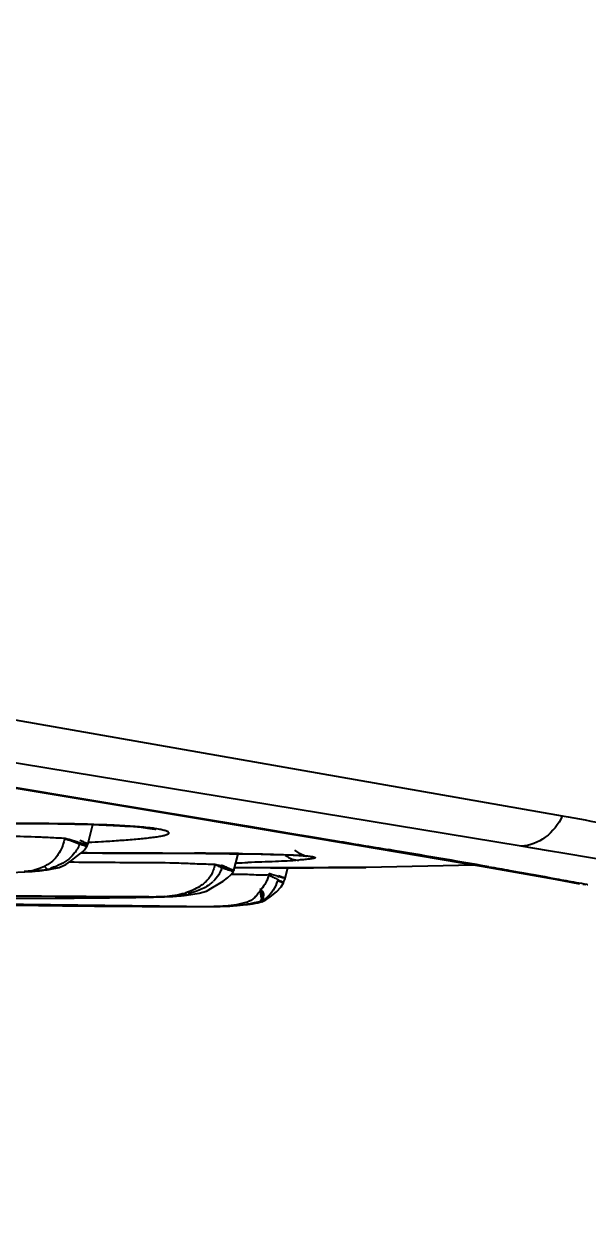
# Model space of a CAD drawing. Header units: millimetres. Extents: x 601 to 1195, y -13 to 407.
# Drawn here: x 850.63 to 855.12, y 293.9 to 303.48 of the extents above; entities that cross this region are included whole.
import ezdxf

# ---------------------------------------------------------------- set-up
doc = ezdxf.new("R2010")
doc.units = ezdxf.units.MM
doc.header["$LTSCALE"] = 0.1
doc.linetypes.add('CENTERX2', pattern=[101.6, 63.5, -12.7, 12.7, -12.7])
doc.layers.add('CENTER', color=1, linetype='CENTERX2')
doc.layers.add('DIM', color=3, linetype='Continuous')
doc.styles.get("Standard").update_dxf_attribs({"font": 'arial.ttf'})
doc.dimstyles.new('ISO-25', dxfattribs={"dimtxt": 2.5, "dimasz": 2.5, "dimexe": 1.25, "dimexo": 0.625, "dimtad": 1, "dimlfac": 1.666667, "dimtxsty": 'Standard', "dimcen": 2.5, "dimadec": 0, "dimazin": 0, "dimtfac": 1, "dimtmove": 0, "dimatfit": 3, "dimfxl": 0, "dimarcsym": 0})

# ---------------------------------------------------------------- blocks, each defined once
blk = doc.blocks.new('*D4')
at = {"layer": 'Defpoints', "color": 0}
for p in [(824.1651, 295.6455), (836.7548, 295.6455), (888.9578, 151.3703)]:
    blk.add_point(p, dxfattribs=at)
at = {"layer": 'DIM', "color": 0, "lineweight": -2}
for p, q in [((836.1298, 295.6455), (822.9151, 295.6455)), ((824.1651, 153.8703), (824.1651, 293.1455)), ((888.3328, 151.3703), (822.9151, 151.3703))]:
    blk.add_line(p, q, dxfattribs=at)
at = {"layer": 'DIM', "color": 0}
for points in [[(823.7484, 293.1455), (824.5818, 293.1455), (824.1651, 295.6455)], [(823.7484, 153.8703), (824.5818, 153.8703), (824.1651, 151.3703)]]:
    blk.add_solid(points, dxfattribs=at)
at = {"layer": 'DIM', "color": 0, "insert": (822.0377, 223.5079), "char_height": 2.5, "attachment_point": 5, "rotation": 90}
blk.add_mtext('240,46', dxfattribs=at)
blk = doc.blocks.new('*D5')
at = {"layer": 'Defpoints', "color": 0}
for p in [(838.0107, 303.1502), (836.2548, 292.657), (983.3242, 282.0503), (883.1603, 269.0496), (983.3242, 148.4962)]:
    blk.add_point(p, dxfattribs=at)
at = {"layer": 'DIM', "color": 0, "lineweight": -2}
blk.add_line((836.1516, 292.0406), (833.2544, 274.7278), dxfattribs=at)
blk.add_arc((983.3242, 1171.5096), 908.0016, 260.6577525, 269.8422475, dxfattribs=at)
at = {"layer": 'DIM', "color": 0}
for points in [[(835.8588, 275.1404), (835.9952, 275.9625), (833.4607, 275.9607)], [(980.8248, 263.9281), (980.8237, 263.0948), (983.3242, 263.508)]]:
    blk.add_solid(points, dxfattribs=at)
at = {"layer": 'DIM', "color": 0, "insert": (908.2917, 268.5214), "char_height": 2.5, "attachment_point": 5, "rotation": 355.25}
blk.add_mtext('10°', dxfattribs=at)
blk = doc.blocks.new('*D6')
at = {"layer": 'Defpoints', "color": 0}
for p in [(836.7548, 295.6455), (836.7548, 240.8604), (985.0157, 151.3703)]:
    blk.add_point(p, dxfattribs=at)
at = {"layer": 'DIM', "color": 0, "lineweight": -2}
for p, q in [((836.7548, 295.0205), (836.7548, 239.6104)), ((985.0157, 151.9953), (985.0157, 242.1104)), ((982.5157, 240.8604), (839.2548, 240.8604))]:
    blk.add_line(p, q, dxfattribs=at)
at = {"layer": 'DIM', "color": 0}
for points in [[(839.2548, 241.2771), (839.2548, 240.4438), (836.7548, 240.8604)], [(982.5157, 241.2771), (982.5157, 240.4438), (985.0157, 240.8604)]]:
    blk.add_solid(points, dxfattribs=at)
at = {"layer": 'DIM', "color": 0, "insert": (910.8853, 242.9878), "char_height": 2.5, "attachment_point": 5}
blk.add_mtext('247,1', dxfattribs=at)
blk = doc.blocks.new('*D7')
at = {"layer": 'Defpoints', "color": 0}
for p in [(1049.7114, 364.4281), (818.8103, 303.1346), (1049.7114, 217.4557)]:
    blk.add_point(p, dxfattribs=at)
at = {"layer": 'DIM', "color": 0, "lineweight": -2}
for p, q in [((818.8103, 303.7596), (818.8103, 365.6781)), ((1049.7114, 218.0807), (1049.7114, 365.6781)), ((821.3103, 364.4281), (1047.2114, 364.4281))]:
    blk.add_line(p, q, dxfattribs=at)
at = {"layer": 'DIM', "color": 0}
for points in [[(821.3103, 364.8448), (821.3103, 364.0115), (818.8103, 364.4281)], [(1047.2114, 364.8448), (1047.2114, 364.0115), (1049.7114, 364.4281)]]:
    blk.add_solid(points, dxfattribs=at)
at = {"layer": 'DIM', "color": 0, "insert": (934.2608, 366.5555), "char_height": 2.5, "attachment_point": 5}
blk.add_mtext('384,84', dxfattribs=at)

msp = doc.modelspace()

# ---------------------------------------------------------------- linework, layer by layer
for p, q in [((837.7039, 300.1953), (854.9157, 297.1776)), ((854.588, 296.9358), (844.1383, 298.6581)), ((849.4331, 297.5868), (851.8912, 297.1781)), ((849.87, 297.5208), (851.235, 297.2934)), ((851.235, 297.2934), (852.4035, 297.0984)), ((851.8912, 297.1781), (853.285, 296.9453)), ((851.1384, 296.9506), (851.1793, 297.1086)), ((851.1701, 297.1089), (851.3412, 297.1024)), ((851.3412, 297.1024), (851.3547, 297.1018)), ((851.3413, 297.1024), (851.3496, 297.103)), ((851.3496, 297.103), (851.3416, 297.1034)), ((851.3547, 297.1018), (851.4336, 297.0973)), ((852.4035, 297.0984), (852.7003, 297.0488)), ((852.7003, 297.0488), (852.8098, 297.0305)), ((852.8098, 297.0305), (852.9109, 297.0137)), ((851.0956, 296.9743), (851.0761, 296.983)), ((851.1111, 296.9087), (851.1328, 296.9388)), ((851.1383, 296.9678), (851.1438, 296.9681)), ((852.9109, 297.0137), (853.0993, 296.9822)), ((853.285, 296.9453), (854.2715, 296.7774)), ((854.8048, 296.9), (854.5884, 296.9358)), ((851.0851, 296.8832), (851.2567, 296.8819)), ((851.1324, 296.8828), (851.0851, 296.8831)), ((851.2567, 296.8819), (852.0788, 296.8782)), ((851.9852, 296.8787), (851.9864, 296.879)), ((852.0788, 296.8782), (852.2657, 296.8768)), ((852.3016, 296.7438), (852.3359, 296.8761)), ((854.9353, 296.8784), (854.8048, 296.9)), ((855.3811, 296.8046), (854.9353, 296.8784)), ((850.4099, 296.7216), (850.6921, 296.7366)), ((850.692, 296.7366), (850.6313, 296.7348)), ((850.8275, 296.752), (850.9097, 296.7682)), ((850.829, 296.7524), (850.8301, 296.7525)), ((850.8301, 296.7525), (850.8461, 296.7627)), ((850.9097, 296.7682), (850.9639, 296.791)), ((852.1789, 296.7833), (852.1502, 296.7915)), ((852.1502, 296.7915), (852.178, 296.7797)), ((852.1781, 296.7798), (852.1951, 296.7725)), ((852.1837, 296.7828), (852.1797, 296.7858)), ((852.1829, 296.7838), (852.1805, 296.7837)), ((852.1954, 296.771), (852.2021, 296.7665)), ((852.2052, 296.7843), (852.2019, 296.7842)), ((852.2305, 296.7662), (852.2069, 296.7746)), ((852.3077, 296.7669), (852.337, 296.7669)), ((852.5974, 296.7647), (852.5985, 296.7648)), ((852.8383, 296.7655), (852.5985, 296.7648)), ((852.7106, 296.682), (852.7321, 296.7651)), ((852.7348, 296.7651), (852.8493, 296.7655)), ((852.8911, 296.7657), (852.8383, 296.7655)), ((852.8493, 296.7655), (852.9355, 296.7659)), ((853.0558, 296.7665), (852.8911, 296.7657)), ((852.9355, 296.7659), (852.9881, 296.7661)), ((852.9881, 296.7661), (853.0898, 296.7666)), ((853.1937, 296.7672), (853.0558, 296.7665)), ((853.0898, 296.7666), (853.1039, 296.7667)), ((853.3538, 296.7678), (853.3515, 296.7678)), ((853.3534, 296.7698), (854.2108, 296.7877)), ((854.2715, 296.7774), (854.8582, 296.6734)), ((850.6351, 296.7351), (850.6313, 296.7348)), ((850.6433, 296.7354), (850.6351, 296.7351)), ((852.2155, 296.6593), (852.2503, 296.6843)), ((852.2503, 296.6843), (852.28, 296.712)), ((852.28, 296.712), (852.2976, 296.7354)), ((852.3029, 296.7115), (852.2989, 296.7115)), ((852.6911, 296.689), (852.6577, 296.7004)), ((852.679, 296.6128), (852.696, 296.6448)), ((852.705, 296.6663), (852.7075, 296.6724)), ((854.8582, 296.6734), (855.0524, 296.6377)), ((851.9236, 296.5479), (852.0259, 296.5619)), ((851.9236, 296.5479), (851.9239, 296.5479)), ((852.4887, 296.5532), (852.4802, 296.543)), ((852.5125, 296.5962), (852.507, 296.5923)), ((852.5187, 296.587), (852.507, 296.5923)), ((852.5241, 296.5824), (852.5151, 296.5879)), ((852.5295, 296.5567), (852.5295, 296.5427)), ((852.5329, 296.5421), (852.5338, 296.5493)), ((852.5338, 296.5493), (852.5337, 296.5605)), ((852.5375, 296.5376), (852.5386, 296.5462)), ((852.5895, 296.5337), (852.6399, 296.5725)), ((852.6399, 296.5725), (852.679, 296.6128)), ((855.0794, 296.6337), (855.1041, 296.6322)), ((855.1186, 296.6322), (855.1197, 296.6322)), ((849.7162, 296.4854), (852.1423, 296.4573)), ((851.4714, 296.5287), (851.7001, 296.5328)), ((851.6997, 296.5328), (851.6605, 296.5324)), ((851.6998, 296.5328), (851.7189, 296.5333)), ((851.7189, 296.5333), (851.7336, 296.5337)), ((851.7336, 296.5337), (851.7489, 296.5342)), ((851.7489, 296.5342), (851.773, 296.5353)), ((851.773, 296.5353), (851.7984, 296.5367)), ((851.7984, 296.5367), (851.8161, 296.5378)), ((851.8161, 296.5378), (851.8435, 296.5397)), ((851.8435, 296.5397), (851.8625, 296.5412)), ((852.1423, 296.4573), (852.1456, 296.4573)), ((852.5121, 296.4958), (852.5126, 296.4949)), ((852.5143, 296.4952), (852.5129, 296.4948)), ((852.5129, 296.4948), (852.5155, 296.4944)), ((852.5188, 296.4978), (852.5143, 296.4952)), ((852.5165, 296.4951), (852.5189, 296.4977)), ((852.5191, 296.5006), (852.5225, 296.5078)), ((852.5202, 296.502), (852.5198, 296.5018)), ((852.5209, 296.4947), (852.5263, 296.4953)), ((852.5225, 296.5078), (852.5263, 296.5177)), ((852.5255, 296.5215), (852.5232, 296.5138)), ((852.5275, 296.4963), (852.5273, 296.4957)), ((852.5294, 296.4965), (852.5546, 296.5106)), ((852.5301, 296.4987), (852.5308, 296.5006)), ((852.5546, 296.5106), (852.5895, 296.5337))]:
    msp.add_line(p, q)
for points in [[(850.3044, 297.1175), (850.6116, 297.1166), (850.9001, 297.1142), (851.1701, 297.1089)], [(851.4336, 297.0973), (851.5034, 297.0923), (851.5633, 297.0869), (851.6125, 297.0815), (851.6501, 297.0762), (851.6741, 297.0719), (851.6799, 297.0707)], [(851.1328, 296.9388), (851.136, 296.9447), (851.1384, 296.9506)], [(850.9639, 296.791), (851.01, 296.8233), (851.0492, 296.8535)], [(851.0492, 296.8535), (851.0828, 296.8809), (851.1111, 296.9087)], [(852.2657, 296.8768), (852.3542, 296.8759), (852.4387, 296.8748), (852.5185, 296.8733), (852.593, 296.8716), (852.6612, 296.8695), (852.7219, 296.8672)], [(852.7219, 296.8672), (852.7745, 296.8646), (852.8182, 296.8619), (852.852, 296.8592), (852.8739, 296.8569), (852.8781, 296.8564)], [(852.8781, 296.8564), (852.8799, 296.8561), (852.864, 296.8603), (852.8287, 296.8754), (852.7855, 296.9054)], [(850.6919, 296.7366), (850.6972, 296.7369), (850.7076, 296.7376), (850.7185, 296.7384), (850.7299, 296.7394)], [(850.7299, 296.7394), (850.7414, 296.7405), (850.753, 296.7418), (850.7761, 296.7444)], [(850.7761, 296.7444), (850.7883, 296.7458), (850.801, 296.7475), (850.8141, 296.7496), (850.8275, 296.752)], [(852.177, 296.7772), (852.1828, 296.7767), (852.1891, 296.7743), (852.1954, 296.771)], [(852.208, 296.7777), (852.2011, 296.7781), (852.1948, 296.7792), (852.1889, 296.7808), (852.1837, 296.7828)], [(852.2976, 296.7354), (852.2986, 296.7371), (852.3016, 296.7436)], [(852.5974, 296.7647), (852.7302, 296.7651), (853.3507, 296.7677)], [(852.0259, 296.5619), (852.0826, 296.5792), (852.1319, 296.6069), (852.1763, 296.6344), (852.2155, 296.6593)], [(852.6961, 296.6448), (852.6977, 296.649), (852.7001, 296.6547), (852.7025, 296.6604), (852.705, 296.6663)], [(852.7075, 296.6724), (852.7098, 296.6791), (852.7106, 296.6819)], [(851.8625, 296.5412), (851.8722, 296.542), (851.882, 296.5429), (851.8919, 296.5439), (851.9018, 296.545), (851.9119, 296.5463), (851.922, 296.5476), (851.9239, 296.5479)], [(852.5125, 296.5962), (852.5121, 296.5756), (852.513, 296.5553), (852.5154, 296.5399), (852.5182, 296.5279), (852.5209, 296.5184), (852.5235, 296.5103)], [(852.5133, 296.5885), (852.5249, 296.5733), (852.5295, 296.5567)], [(852.5369, 296.5661), (852.5312, 296.577), (852.5187, 296.587)], [(852.5337, 296.5605), (852.533, 296.5694), (852.5298, 296.5761), (852.5241, 296.5824)], [(852.5321, 296.5474), (852.5307, 296.542), (852.5289, 296.5363)], [(852.5337, 296.5607), (852.5336, 296.5571), (852.5331, 296.5525), (852.5321, 296.5474)], [(852.5386, 296.5462), (852.5387, 296.5557), (852.5369, 296.5661)], [(849.4042, 296.5341), (849.7611, 296.5286), (850.0935, 296.5251), (850.4045, 296.5232), (850.6962, 296.5228), (850.9705, 296.5237), (851.2286, 296.5257), (851.4714, 296.5287)], [(852.1456, 296.4573), (852.1728, 296.4575), (852.1935, 296.4579)], [(852.1935, 296.4579), (852.2219, 296.4585), (852.2353, 296.4589), (852.2509, 296.4595), (852.27, 296.4604), (852.2945, 296.4618), (852.3285, 296.4643), (852.3755, 296.4689), (852.4085, 296.4731), (852.4315, 296.4764), (852.4488, 296.479), (852.4628, 296.4812), (852.4744, 296.4832), (852.4844, 296.4852), (852.4932, 296.4871), (852.5009, 296.4891), (852.5077, 296.4911), (852.5132, 296.493), (852.5154, 296.4942), (852.5165, 296.4951)], [(852.5137, 296.5002), (852.5126, 296.4976), (852.5121, 296.4958)], [(852.5216, 296.5172), (852.5193, 296.512), (852.5172, 296.5075), (852.5137, 296.5002)], [(852.5155, 296.4944), (852.5155, 296.4944), (852.5162, 296.4957), (852.5191, 296.5006)], [(852.5176, 296.4981), (852.5195, 296.5016), (852.5216, 296.506), (852.5238, 296.5111)], [(852.5289, 296.5363), (852.5266, 296.53), (852.5241, 296.5233), (852.5216, 296.5172)], [(852.5235, 296.5103), (852.5252, 296.505), (852.5266, 296.5007)], [(852.5251, 296.5146), (852.5264, 296.518), (852.5289, 296.5257), (852.5312, 296.534), (852.5329, 296.5421)], [(852.5295, 296.5427), (852.5277, 296.531), (852.5255, 296.5215)], [(852.5263, 296.4953), (852.5288, 296.4966), (852.5301, 296.4987)], [(852.5265, 296.5003), (852.5271, 296.503), (852.5288, 296.5069), (852.5306, 296.5116), (852.5325, 296.5171), (852.5343, 296.5232), (852.536, 296.53), (852.5375, 296.5376)], [(852.5308, 296.5006), (852.531, 296.5012), (852.5265, 296.5003)], [(852.5266, 296.5007), (852.5273, 296.4979), (852.5275, 296.4963)]]:
    msp.add_lwpolyline(points)
for centre, radius, start, end in [((851.4998, 295.9222), 1.1677, 81.77925, 82.49552), ((850.2696, 313.4563), 16.5113, 273.03523, 273.39727), ((851.8612, 253.0482), 43.8325, 89.37764, 89.83607), ((825.9803, 133.1403), 166.0709, 80.170277, 80.449134), ((850.6655, 297.3819), 0.6451, 280.13764, 284.57343), ((850.6507, 297.0555), 0.3143, 297.1707, 300.43252), ((851.9927, 305.4037), 8.622, 271.26407, 271.38993), ((852.3697, 297.197), 0.459, 247.64074, 248.71581), ((852.0799, 296.4059), 0.3899, 70.9791, 72.71885), ((849.9594, 291.0678), 6.1418, 68.18315, 68.55159), ((851.5469, 326.6264), 29.8321, 271.48302, 271.66431), ((852.3523, 417.0581), 120.2912, 269.992716, 270.117273), ((852.3045, 288.6146), 8.0968, 90.03976, 90.17836), ((851.6647, 297.5333), 1.0001, 274.80497, 279.60132), ((851.6815, 297.429), 0.8944, 279.65857, 284.80055), ((851.7457, 297.1328), 0.5918, 286.11744, 286.89989), ((851.5116, 297.3384), 1.2535, 321.21475, 323.25051), ((852.0032, 386.016), 89.5589, 268.586089, 269.88717), ((851.9865, 379.4334), 82.9762, 269.889726, 270.108061), ((852.2824, 296.7124), 0.2604, 317.41407, 319.43195), ((852.3959, 296.7233), 0.2569, 301.08602, 302.46577), ((852.3952, 296.7245), 0.2582, 302.464, 308.58642), ((852.3964, 296.723), 0.2564, 308.5915, 310.09288)]:
    msp.add_arc(centre, radius, start, end)
for points, knots in [([(851.3416, 297.1034), (851.0675, 297.1161), (850.5202, 297.1182), (849.9732, 297.1184), (849.7005, 297.1186)], [0, 0, 0, 0, 0.501518, 1, 1, 1, 1]), ([(854.9157, 297.1776), (854.886, 297.1115), (854.7963, 296.9941), (854.6565, 296.9401), (854.5884, 296.9358)], [0, 0, 0, 0, 0.514734, 1, 1, 1, 1]), ([(854.9157, 297.1776), (855.0374, 297.156), (855.2659, 297.1156), (855.5858, 297.0587), (855.8595, 297.0097), (856.0578, 296.9735), (856.1922, 296.9489), (856.2746, 296.9339), (856.3446, 296.9213), (856.4022, 296.9112), (856.4471, 296.9036), (856.4767, 296.8984), (856.4939, 296.8958), (856.5022, 296.894), (856.5068, 296.8942), (856.5095, 296.893), (856.5099, 296.8934)], [0, 0, 0, 0, 0.228881, 0.429965, 0.602021, 0.74395, 0.803425, 0.855165, 0.899111, 0.935206, 0.963385, 0.983593, 0.990699, 0.995803, 0.998903, 1, 1, 1, 1]), ([(849.0749, 297.0244), (849.2294, 297.0233), (849.5397, 297.0221), (849.9286, 297.0187), (850.2423, 297.0185), (850.4799, 297.0181), (850.679, 297.0148), (850.8388, 297.0066), (850.919, 297.0026), (850.959, 297.0004)], [0, 0, 0, 0, 0.245866, 0.49403, 0.619189, 0.745234, 0.872306, 0.93619, 1, 1, 1, 1]), ([(851.248, 296.9739), (851.2926, 296.9766), (851.3791, 296.9821), (851.4852, 296.9901), (851.5648, 296.9973), (851.6189, 297.0029), (851.6677, 297.0089), (851.7097, 297.0153), (851.7397, 297.0212), (851.7589, 297.0264), (851.7695, 297.0301), (851.7772, 297.0339), (851.7823, 297.0376), (851.7846, 297.0425), (851.782, 297.0473), (851.7766, 297.051), (851.7686, 297.055), (851.7578, 297.0588), (851.7385, 297.0645), (851.7079, 297.0714), (851.6816, 297.0757), (851.6667, 297.0779)], [0, 0, 0, 0, 0.199946, 0.388336, 0.476029, 0.557844, 0.631923, 0.696066, 0.747991, 0.768625, 0.785353, 0.798081, 0.80708, 0.813412, 0.81991, 0.829371, 0.84265, 0.85979, 0.880614, 0.932697, 1, 1, 1, 1]), ([(851.6523, 297.0799), (851.6072, 297.0858), (851.5063, 297.0946), (851.4052, 297.1005), (851.3496, 297.103)], [0, 0, 0, 0, 0.449641, 1, 1, 1, 1]), ([(850.9547, 296.9987), (850.9518, 296.9867), (850.9458, 296.9632), (850.9327, 296.9176), (850.9145, 296.8871), (850.9012, 296.8684)], [0, 0, 0, 0, 0.260036, 0.514069, 1, 1, 1, 1]), ([(850.9539, 296.9989), (850.9726, 296.9921), (851.0003, 296.9819), (851.037, 296.9687), (851.0634, 296.9593), (851.0881, 296.9508), (851.1071, 296.9446), (851.1196, 296.9409), (851.1264, 296.9391), (851.1302, 296.9385), (851.1326, 296.9384), (851.1328, 296.9388)], [0, 0, 0, 0, 0.315201, 0.46909, 0.618614, 0.759638, 0.883718, 0.933216, 0.969864, 0.991381, 1, 1, 1, 1]), ([(851.0218, 296.9823), (851.0349, 296.9781), (851.0544, 296.9722), (851.0798, 296.9644), (851.0975, 296.9592), (851.113, 296.9547), (851.1262, 296.9513), (851.1329, 296.9502), (851.1382, 296.9497), (851.1384, 296.9506)], [0, 0, 0, 0, 0.339974, 0.502932, 0.657155, 0.796155, 0.907835, 0.976647, 1, 1, 1, 1]), ([(851.1384, 296.9506), (851.1386, 296.9512), (851.137, 296.9528), (851.1328, 296.956), (851.1237, 296.9609), (851.1107, 296.9673), (851.1009, 296.9719), (851.0956, 296.9743)], [0, 0, 0, 0, 0.038031, 0.112315, 0.342989, 0.646779, 1, 1, 1, 1]), ([(851.1328, 296.9388), (851.1334, 296.9398), (851.1287, 296.9427), (851.1239, 296.9461), (851.1142, 296.9513), (851.1075, 296.9549), (851.1038, 296.9568)], [0, 0, 0, 0, 0.09702, 0.322216, 0.632303, 1, 1, 1, 1]), ([(853.0993, 296.9822), (853.1371, 296.9759), (853.2825, 296.9516), (853.4278, 296.9273), (853.5353, 296.9092)], [0, 0, 0, 0, 0.260194, 1, 1, 1, 1]), ([(850.9012, 296.8684), (850.8949, 296.8595), (850.8692, 296.8268), (850.8363, 296.8001), (850.8099, 296.7846)], [0, 0, 0, 0, 0.262743, 1, 1, 1, 1]), ([(851.9864, 296.879), (851.9153, 296.8793), (851.6307, 296.8804), (851.346, 296.8815), (851.1324, 296.8828)], [0, 0, 0, 0, 0.249646, 1, 1, 1, 1]), ([(852.3374, 296.8781), (852.4221, 296.8771), (852.5773, 296.8745), (852.7324, 296.8693), (852.8027, 296.8653)], [0, 0, 0, 0, 0.546116, 1, 1, 1, 1]), ([(852.7108, 296.8654), (852.7268, 296.8526), (852.7609, 296.8325), (852.7998, 296.825), (852.818, 296.8246)], [0, 0, 0, 0, 0.529524, 1, 1, 1, 1]), ([(852.8027, 296.8653), (852.8085, 296.865), (852.8298, 296.8638), (852.851, 296.8623), (852.8664, 296.8611)], [0, 0, 0, 0, 0.27202, 1, 1, 1, 1]), ([(852.8664, 296.8611), (852.8797, 296.86), (852.8979, 296.8583), (852.9199, 296.8551), (852.9313, 296.8529), (852.9403, 296.8507), (852.9457, 296.8487), (852.9503, 296.8463), (852.948, 296.8422), (852.9422, 296.841), (852.9335, 296.8384), (852.9209, 296.8365), (852.9053, 296.8343), (852.8868, 296.8322), (852.8574, 296.8293), (852.8342, 296.8274), (852.818, 296.8262)], [0, 0, 0, 0, 0.182353, 0.249402, 0.302412, 0.343096, 0.371798, 0.38782, 0.399186, 0.424407, 0.466454, 0.524346, 0.596705, 0.682035, 0.778762, 1, 1, 1, 1]), ([(850.7201, 296.7481), (850.7015, 296.7431), (850.6759, 296.7381), (850.65, 296.7358), (850.6433, 296.7354)], [0, 0, 0, 0, 0.740561, 1, 1, 1, 1]), ([(850.7942, 296.7759), (850.7765, 296.7668), (850.7517, 296.7571), (850.7264, 296.7497), (850.7201, 296.7481)], [0, 0, 0, 0, 0.753631, 1, 1, 1, 1]), ([(850.7942, 296.7759), (850.7998, 296.7694), (850.8091, 296.7588), (850.8234, 296.7516), (850.829, 296.7524)], [0, 0, 0, 0, 0.60181, 1, 1, 1, 1]), ([(850.9933, 296.8115), (851.0901, 296.8103), (851.2838, 296.8088), (851.5741, 296.8073), (851.8159, 296.8066), (852.0079, 296.7972), (852.1033, 296.7944), (852.1507, 296.7935)], [0, 0, 0, 0, 0.250864, 0.501902, 0.752609, 0.877204, 1, 1, 1, 1]), ([(852.1375, 296.7466), (852.1326, 296.7328), (852.1217, 296.7057), (852.0867, 296.6602), (852.0541, 296.6323), (852.0305, 296.6171)], [0, 0, 0, 0, 0.255887, 0.508284, 1, 1, 1, 1]), ([(852.1504, 296.7895), (852.147, 296.7828), (852.1451, 296.7675), (852.1399, 296.7536), (852.1375, 296.7466)], [0, 0, 0, 0, 0.50284, 1, 1, 1, 1]), ([(852.2079, 296.7747), (852.2071, 296.7709), (852.2035, 296.7565), (852.1982, 296.7426), (852.1935, 296.7326)], [0, 0, 0, 0, 0.257917, 1, 1, 1, 1]), ([(852.2352, 296.7575), (852.2423, 296.7549), (852.2558, 296.7499), (852.2722, 296.7437), (852.2838, 296.7397), (852.2904, 296.7372), (852.2946, 296.7363), (852.2967, 296.7353), (852.2973, 296.7355)], [0, 0, 0, 0, 0.342251, 0.658303, 0.795689, 0.904281, 0.973077, 1, 1, 1, 1]), ([(852.242, 296.7697), (852.2488, 296.767), (852.2616, 296.7618), (852.2773, 296.7553), (852.288, 296.7506), (852.2949, 296.7478), (852.2982, 296.7454), (852.3016, 296.7444), (852.3014, 296.7437)], [0, 0, 0, 0, 0.338806, 0.642453, 0.775094, 0.887931, 0.967561, 1, 1, 1, 1]), ([(852.3014, 296.7437), (852.3013, 296.7434), (852.2996, 296.7438), (852.2974, 296.7442), (852.2929, 296.7455), (852.2852, 296.7479), (852.2736, 296.7517), (852.264, 296.7549), (852.2589, 296.7567)], [0, 0, 0, 0, 0.020761, 0.081946, 0.183706, 0.316445, 0.636627, 1, 1, 1, 1]), ([(852.2973, 296.7355), (852.2982, 296.7359), (852.2911, 296.7384), (852.2876, 296.7409), (852.2763, 296.7455), (852.2694, 296.7486), (852.2656, 296.7502)], [0, 0, 0, 0, 0.08389, 0.321872, 0.637987, 1, 1, 1, 1]), ([(852.8176, 296.8246), (852.7565, 296.8201), (852.6217, 296.8135), (852.4869, 296.809), (852.4134, 296.8069)], [0, 0, 0, 0, 0.454554, 1, 1, 1, 1]), ([(853.3515, 296.7678), (853.3463, 296.7678), (853.2937, 296.7678), (853.2411, 296.7674), (853.1937, 296.7672)], [0, 0, 0, 0, 0.098559, 1, 1, 1, 1]), ([(854.332, 296.7732), (854.387, 296.7637), (854.5662, 296.733), (854.745, 296.7004), (854.8689, 296.6773)], [0, 0, 0, 0, 0.3068, 1, 1, 1, 1]), ([(852.1333, 296.653), (852.1248, 296.6452), (852.0882, 296.6153), (852.0452, 296.5939), (852.0118, 296.5814)], [0, 0, 0, 0, 0.243926, 1, 1, 1, 1]), ([(852.1935, 296.7326), (852.1898, 296.7249), (852.1744, 296.6967), (852.1533, 296.6719), (852.1362, 296.6557)], [0, 0, 0, 0, 0.265268, 1, 1, 1, 1]), ([(852.58, 296.7078), (852.535, 296.7039), (852.4423, 296.7107), (852.3501, 296.7115), (852.3029, 296.7115)], [0, 0, 0, 0, 0.489351, 1, 1, 1, 1]), ([(852.5798, 296.7076), (852.5763, 296.6972), (852.5699, 296.6763), (852.5513, 296.6369), (852.5322, 296.6105), (852.5194, 296.5932)], [0, 0, 0, 0, 0.252592, 0.503425, 1, 1, 1, 1]), ([(852.5794, 296.7078), (852.5913, 296.7018), (852.6142, 296.6901), (852.6469, 296.6735), (852.6733, 296.6589), (852.6893, 296.6507), (852.6948, 296.6463)], [0, 0, 0, 0, 0.305468, 0.59074, 0.838717, 1, 1, 1, 1]), ([(852.5832, 296.721), (852.608, 296.7132), (852.6433, 296.702), (852.6853, 296.6892), (852.7024, 296.6837), (852.7092, 296.6821)], [0, 0, 0, 0, 0.592422, 0.841281, 1, 1, 1, 1]), ([(852.6755, 296.6507), (852.6734, 296.6515), (852.664, 296.6551), (852.6546, 296.6588), (852.6474, 296.6617)], [0, 0, 0, 0, 0.228021, 1, 1, 1, 1]), ([(852.6961, 296.6448), (852.6959, 296.6442), (852.6929, 296.645), (852.6895, 296.6458), (852.6828, 296.6481), (852.6782, 296.6497), (852.6755, 296.6507)], [0, 0, 0, 0, 0.081007, 0.293303, 0.60862, 1, 1, 1, 1]), ([(852.7104, 296.6819), (852.7104, 296.6825), (852.7077, 296.6827), (852.7046, 296.6846), (852.6982, 296.6864), (852.6937, 296.6881), (852.6911, 296.689)], [0, 0, 0, 0, 0.074858, 0.282557, 0.601776, 1, 1, 1, 1]), ([(852.6948, 296.6463), (852.6952, 296.646), (852.6956, 296.6456), (852.6961, 296.645), (852.6961, 296.6448)], [0, 0, 0, 0, 0.677022, 1, 1, 1, 1]), ([(852.7092, 296.6821), (852.7095, 296.6821), (852.7098, 296.6821), (852.7104, 296.6818), (852.7104, 296.6819)], [0, 0, 0, 0, 0.745329, 1, 1, 1, 1]), ([(854.8689, 296.6773), (854.921, 296.6676), (855.0011, 296.6521), (855.0818, 296.6394), (855.11, 296.6337)], [0, 0, 0, 0, 0.648184, 1, 1, 1, 1]), ([(851.6606, 296.5325), (851.4705, 296.5332), (850.713, 296.5369), (849.9555, 296.5466), (849.3881, 296.559)], [0, 0, 0, 0, 0.250847, 1, 1, 1, 1]), ([(851.91, 296.5642), (851.9122, 296.5601), (851.9155, 296.5545), (851.9211, 296.5477), (851.9236, 296.5479)], [0, 0, 0, 0, 0.649353, 1, 1, 1, 1]), ([(851.9239, 296.5479), (851.9246, 296.548), (851.9284, 296.5502), (851.9299, 296.5545), (851.9312, 296.5577)], [0, 0, 0, 0, 0.173315, 1, 1, 1, 1]), ([(852.0118, 296.5814), (851.9933, 296.5745), (851.9683, 296.5668), (851.9429, 296.5604), (851.9366, 296.5589)], [0, 0, 0, 0, 0.753638, 1, 1, 1, 1]), ([(855.11, 296.6337), (855.111, 296.6335), (855.1138, 296.6329), (855.1167, 296.6322), (855.1186, 296.6322)], [0, 0, 0, 0, 0.34602, 1, 1, 1, 1]), ([(849.3881, 296.5346), (849.7716, 296.5277), (850.5291, 296.5201), (851.2867, 296.525), (851.6606, 296.5324)], [0, 0, 0, 0, 0.506281, 1, 1, 1, 1]), ([(852.5121, 296.4971), (852.4989, 296.494), (852.4723, 296.4867), (852.4151, 296.475), (852.3379, 296.4648), (852.2416, 296.4586), (852.1758, 296.4574), (852.143, 296.4573)], [0, 0, 0, 0, 0.10913, 0.222352, 0.470326, 0.735522, 1, 1, 1, 1]), ([(852.4741, 296.5361), (852.4652, 296.5265), (852.4446, 296.5084), (852.4064, 296.4908), (852.3648, 296.4795), (852.3077, 296.4672), (852.2344, 296.4584), (852.1754, 296.4574), (852.1456, 296.4573)], [0, 0, 0, 0, 0.113841, 0.234925, 0.361235, 0.487793, 0.741154, 1, 1, 1, 1]), ([(852.5286, 296.5033), (852.5272, 296.5025), (852.5245, 296.5011), (852.5218, 296.4989), (852.5202, 296.4988)], [0, 0, 0, 0, 0.502332, 1, 1, 1, 1])]:
    msp.add_open_spline(points, degree=3, knots=knots)
for points in [[(850.959, 297.0004), (850.9802, 296.9955), (851.0011, 296.9889), (851.0218, 296.9823)], [(851.077, 296.9701), (851.0699, 296.9403), (851.0552, 296.9119), (851.0367, 296.8875)], [(851.0363, 296.8877), (851.0091, 296.8475), (850.9682, 296.8159), (850.925, 296.7937)], [(850.7791, 296.7469), (850.7503, 296.7417), (850.7212, 296.7384), (850.6921, 296.7366)], [(850.925, 296.7937), (850.8998, 296.7808), (850.8732, 296.7707), (850.8461, 296.7626)], [(852.1957, 296.7783), (852.1901, 296.78), (852.1845, 296.7816), (852.1788, 296.7831)], [(852.2031, 296.7693), (852.2137, 296.7651), (852.2245, 296.7613), (852.2352, 296.7575)], [(852.2589, 296.7567), (852.2494, 296.7598), (852.2399, 296.7629), (852.2305, 296.7662)], [(852.5924, 296.7652), (852.594, 296.7649), (852.5957, 296.7647), (852.5974, 296.7647)], [(852.5832, 296.721), (852.5821, 296.7165), (852.5807, 296.7122), (852.5794, 296.7078)], [(852.6474, 296.6617), (852.6407, 296.6357), (852.6294, 296.6105), (852.615, 296.5879)], [(852.6547, 296.6873), (852.6557, 296.6917), (852.6568, 296.696), (852.6577, 296.7004)], [(851.9221, 296.5563), (851.8494, 296.5403), (851.7745, 296.5344), (851.7001, 296.5328)], [(852.0305, 296.6171), (851.9959, 296.5949), (851.9572, 296.5785), (851.9177, 296.5665)], [(852.615, 296.5879), (852.6005, 296.5651), (852.5822, 296.5443), (852.5615, 296.5269)], [(851.7485, 296.5368), (851.7193, 296.5343), (851.6899, 296.5329), (851.6605, 296.5324)], [(852.5199, 296.4987), (852.5173, 296.4985), (852.5147, 296.4978), (852.5121, 296.4971)]]:
    msp.add_open_spline(points, degree=3)
at = {"layer": 'CENTER'}
msp.add_open_spline([(851.9148, 317.009), (850.5877, 315.7405), (848.6438, 313.7863), (846.1742, 311.0662), (843.7896, 308.268), (840.9543, 304.6497), (838.7785, 301.6863), (837.7039, 300.1953)], degree=3, knots=[0, 0, 0, 0, 0.249789, 0.374775, 0.49981, 0.749938, 1, 1, 1, 1], dxfattribs=at)

# ---------------------------------------------------------------- dimensions: what is measured, and where the dimension line sits
at = {"layer": 'DIM'}
for base, p1, p2, picture, middle in [((1049.7114, 364.4281), (818.8103, 303.1346), (1049.7114, 217.4557), '*D7', (934.2608, 366.5555)), ((836.7548, 240.8604), (985.0157, 151.3703), (836.7548, 295.6455), '*D6', (910.8853, 242.9878))]:
    dim = msp.add_linear_dim(base=base, p1=p1, p2=p2, dimstyle='ISO-25', dxfattribs=at)
    dim.commit()
    dim.dimension.update_dxf_attribs({"geometry": picture, "text_midpoint": middle})
dim = msp.add_angular_dim_2l(base=(883.1603, 269.0496), line1=((983.3242, 282.0503), (983.3242, 148.4962)), line2=((836.2548, 292.657), (838.0107, 303.1502)), dimstyle='ISO-25', dxfattribs=at)
dim.commit()
dim.dimension.update_dxf_attribs({"geometry": '*D5', "text_midpoint": (908.2917, 268.5214)})
dim = msp.add_linear_dim(base=(824.1651, 295.6455), p1=(888.9578, 151.3703), p2=(836.7548, 295.6455), angle=90, dimstyle='ISO-25', dxfattribs=at)
dim.commit()
dim.dimension.update_dxf_attribs({"geometry": '*D4', "text_midpoint": (822.0377, 223.5079)})

# ---------------------------------------------------------------- leaders
at = {"layer": 'DIM', "annotation_type": 0, "has_hookline": 1, "hookline_direction": 0, "text_width": 15.3138}
msp.add_leader([(844.135, 296.6693), (847.6958, 289.5522), (850.1958, 289.5522)], dimstyle='ISO-25', dxfattribs=at)

doc.saveas('drawing.dxf')
